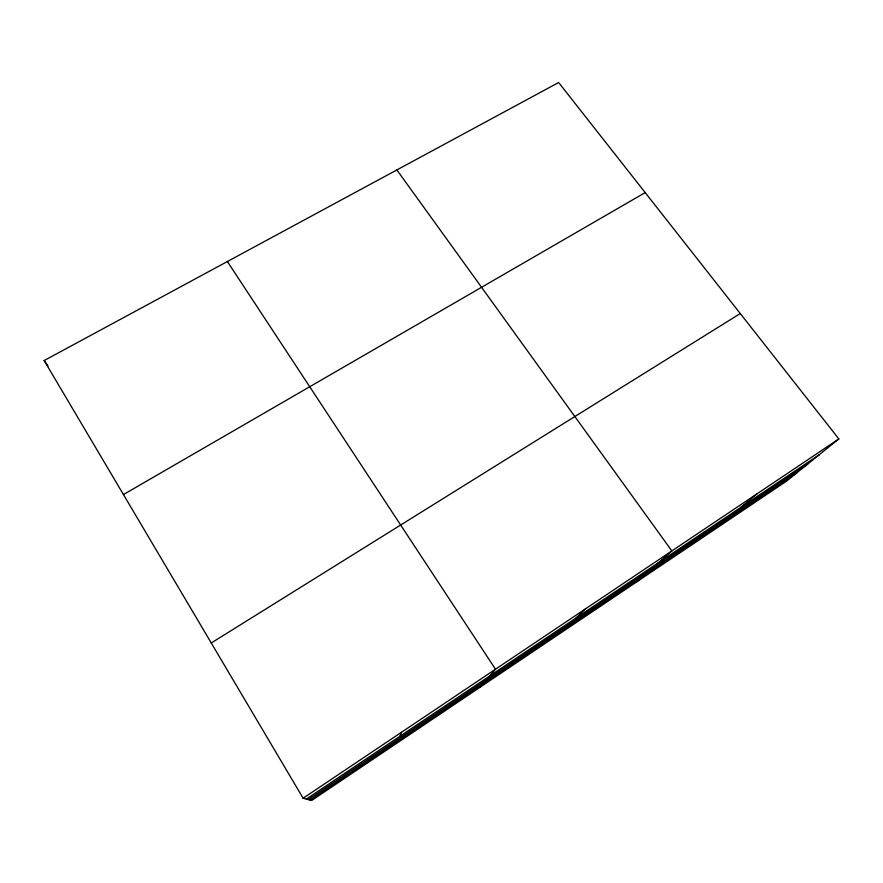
<?xml version="1.0" encoding="UTF-8"?>
<svg xmlns="http://www.w3.org/2000/svg" width="883" height="883" viewBox="0 0 883 883"><rect width="100%" height="100%" fill="white"/><g stroke="black" fill="none" stroke-linecap="round" stroke-linejoin="round"><path stroke-width="1.32" d="M400.043 736.179L401.445 732.294M480.495 686.93L495.484 669.215L227.395 261.534M576.025 618.023L585.539 608.817M636.93 581.731L671.853 550.937L396.864 169.944M740.649 507.504L757.106 493.763M838.85 438.928L786.521 481.136L311.655 800.484L303.123 798.232L44.15 360.551L558.641 82.516L838.85 438.928L303.123 798.232M306.346 799.082L819.303 454.701M308.2 799.568L807.923 463.873M309.999 800.042L796.797 472.846M211.258 642.979L740.263 313.531M123.443 494.557L645.186 192.604M44.15 360.551L48.013 365.937"/></g></svg>
